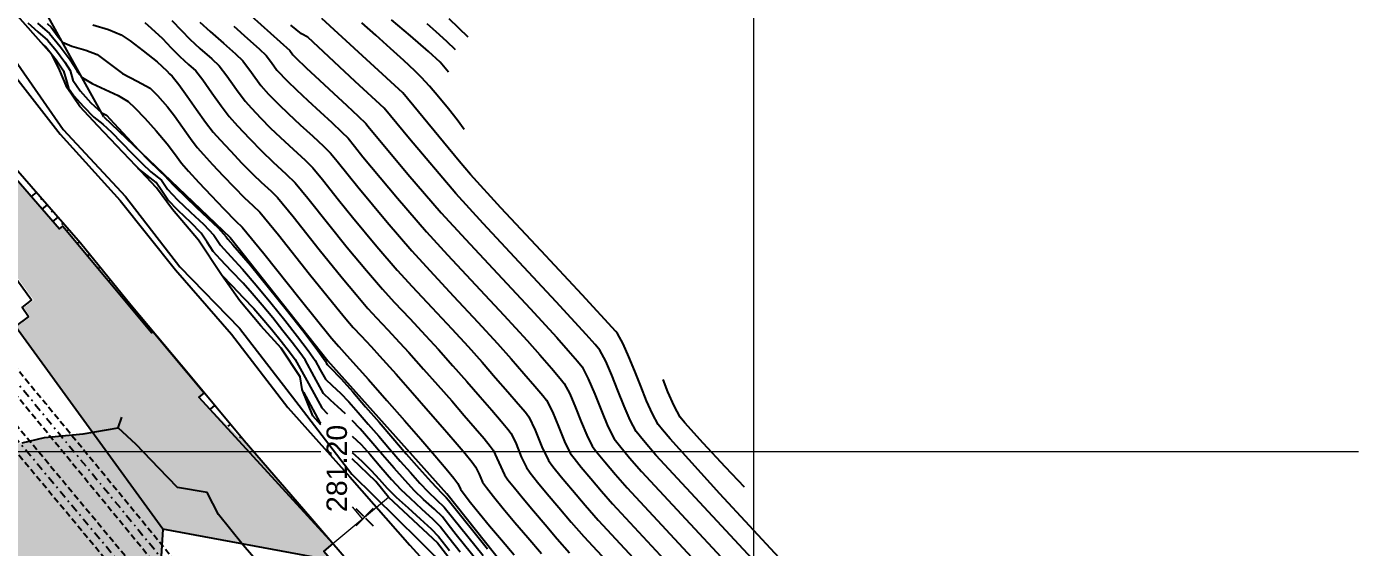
# Model space of a CAD drawing. Extents: x 62300 to 62842, y 108162 to 108787.
# Drawn here: x 62505.5 to 62587, y 108494.1 to 108526 of the extents above; entities that cross this region are included whole.
import ezdxf
from ezdxf.enums import TextEntityAlignment as Align

# ---------------------------------------------------------------- set-up
doc = ezdxf.new("R2010")
doc.units = 0
doc.header["$LTSCALE"] = 0.999985
doc.header["$MEASUREMENT"] = 0
for name, pattern in [('ACAD_ISO04W100', [30, 24, -3, 0, -3]), ('NASCOSTA', [9.525, 6.35, -3.175]), ('TRATTEGGIATA2', [0.375, 0.25, -0.125]), ('TRATTOPUNTO2', [0.5, 0.25, -0.125, 0, -0.125])]:
    doc.linetypes.add(name, pattern=pattern)
for name, color, linetype in [('-GZ-Bord route', 7, 'Continuous'), ('Conduite 1000', 170, 'Continuous'), ('coordinate', 2, 'Continuous'), ('curve livello 1m', 2, 'Continuous'), ('curve livello 5m', 7, 'Continuous'), ('Limite fiume', 6, 'Continuous'), ('LIN010CO', 2, 'Continuous'), ('LIN018CO', 6, 'Continuous'), ('LIN018TR', 6, 'NASCOSTA'), ('LIN035CO', 1, 'Continuous'), ('Per+Mod Surf', 7, 'Continuous'), ('sezioni', 7, 'Continuous'), ('TalusHautBas', 7, 'Continuous'), ('TEXT035', 1, 'Continuous')]:
    doc.layers.add(name, color=color, linetype=linetype)
doc.layers.add('0_Hatch', color=2, linetype='Continuous', lineweight=9)
doc.layers.add('Colori bordi', color=5, linetype='Continuous', plot=False)
doc.styles.add('ARIAL', font='arial.ttf')

# ---------------------------------------------------------------- blocks, each defined once
blk = doc.blocks.new('quote')
at = {"layer": 'LIN018CO'}
for p, q in [((0.001, 0.001), (-0.001, -0.001)), ((0.001, -0.001), (-0.001, 0.001))]:
    blk.add_line(p, q, dxfattribs=at)
at = {"layer": 'LIN035CO'}
for p, q in [((-0.013, 0.013), (-0.106, 0.106)), ((0.106, 0.106), (0.013, 0.013)), ((-0.013, -0.013), (-0.106, -0.106)), ((0.106, -0.106), (0.013, -0.013))]:
    blk.add_line(p, q, dxfattribs=at)
at = {"layer": 'TEXT035', "style": 'ARIAL'}
blk.add_attdef('VALORE', text='', height=0.25, dxfattribs=at).set_placement((0, 0.33), align=Align.CENTER)

msp = doc.modelspace()

# ---------------------------------------------------------------- hatches: boundary and pattern name
at = {"layer": '0_Hatch'}
h = msp.add_hatch(color=23, dxfattribs=at)
h.dxf.hatch_style = 1
h.paths.add_polyline_path([(62483.297, 108515.684), (62482.032, 108517.097), (62480.797, 108518.624), (62479.381, 108520.094), (62478.303, 108521.736), (62477.321, 108523.279), (62476.207, 108524.706), (62475.417, 108526.585), (62474.691, 108527.672), (62474.199, 108528.908), (62472.861, 108530.056), (62471.982, 108530.92), (62470.881, 108534.491), (62470.759, 108537.242), (62470.68, 108538.889), (62471.308, 108540.459), (62471.782, 108541.391), (62472.496, 108542.964), (62471.397, 108544.28), (62471.521, 108544.381), (62471.307, 108544.63), (62468.158, 108548.302), (62467.459, 108547.562), (62466.818, 108546.48), (62466.033, 108544.564), (62465.943, 108542.034), (62464.463, 108541.58), (62464.922, 108540.056), (62465.635, 108538.368), (62466.526, 108536.084), (62467.294, 108533.586), (62467.904, 108531.734), (62468.335, 108529.356), (62469.135, 108527.456), (62470.188, 108525.91), (62471.267, 108524.698), (62472.873, 108522.774), (62474.189, 108520.808), (62475.889, 108518.535), (62477.975, 108515.927), (62480.167, 108513.315), (62482.457, 108510.57), (62484.555, 108507.662), (62486.92, 108504.999), (62489.135, 108502.419), (62490.622, 108500.479), (62491.827, 108498.973), (62493.129, 108497.806), (62494.48, 108496.495), (62496.19, 108495.56), (62497.731, 108495.16), (62499.247, 108494.765), (62500.926, 108494.352), (62502.672, 108493.881), (62504.595, 108493.435), (62506.229, 108492.99), (62508.5, 108492.315), (62510.226, 108491.698), (62512.018, 108490.794), (62513.477, 108490.005), (62515.152, 108489.294), (62513.59, 108490.987), (62513.852, 108495.246), (62509.551, 108501.17), (62508.982, 108501.068), (62506.616, 108500.849), (62505.254, 108500.524), (62503.455, 108500.237), (62501.638, 108500.05), (62499.811, 108499.923), (62498.418, 108499.75), (62497.259, 108500.191), (62496.031, 108500.762), (62495.132, 108501.512), (62493.506, 108503.289), (62492.119, 108504.715), (62490.787, 108506.486), (62489.29, 108508.763), (62487.365, 108510.725), (62486.104, 108512.363), (62484.545, 108514.141)])
at = {"layer": 'LIN010CO', "linetype": 'Continuous', "lineweight": 0}
h = msp.add_hatch(dxfattribs=at)
h.set_pattern_fill('DOTS', color=256, scale=5, angle=-45, style=0)
h.set_pattern_definition([(225, (0, 0), (0.11048543456, -0.3314563037), [0, -0.3125])])
h.paths.add_polyline_path([(62516.382, 108503.578), (62515.501, 108504.638), (62513.262, 108507.318), (62513.187, 108507.255), (62507.737, 108513.778), (62507.543, 108513.616), (62492.516, 108530.933), (62493.514, 108526.744), (62493.894, 108527.02), (62499.167, 108519.911), (62498.597, 108519.418), (62505.963, 108509.256), (62505.354, 108508.795), (62505.742, 108508.232), (62504.878, 108507.605), (62513.852, 108495.246), (62524.201, 108493.33), (62523.716, 108493.899), (62524.257, 108494.358), (62522.852, 108496.004), (62519.224, 108500.182), (62516.063, 108503.311)])

# ---------------------------------------------------------------- linework, layer by layer
at = {"layer": '-GZ-Bord route', "flags": 128}
for points in [[(62504.292, 108523.638), (62507.567, 108519.403), (62511.248, 108515.343), (62514.642, 108511.106), (62518.067, 108507.176), (62521.514, 108502.693), (62525.289, 108498.449), (62528.963, 108494.262), (62532.655, 108490.199), (62536.044, 108485.802), (62539.657, 108481.557), (62542.999, 108477.964), (62545.92, 108474.437), (62547.194, 108473.324), (62548.174, 108471.599), (62551.701, 108467.593), (62554.873, 108463.21), (62557.798, 108458.833), (62561.58, 108452.323), (62567.572, 108441.839)], [(62562.553, 108439.676), (62559.878, 108444.72), (62557.187, 108450.23), (62553.446, 108455.723), (62550.133, 108459.698), (62547.803, 108465.079), (62544.705, 108469.642), (62543.871, 108470.276), (62542.743, 108472.014), (62540.293, 108475.022), (62536.826, 108478.97), (62533.516, 108483.239), (62530.006, 108487.406), (62526.047, 108492.26), (62522.852, 108496.004), (62518.825, 108500.642), (62515.501, 108504.638), (62511.909, 108508.94), (62508.826, 108512.738), (62504.852, 108517.301)]]:
    msp.add_lwpolyline(points, dxfattribs=at)
at = {"layer": 'Colori bordi', "linetype": 'Continuous', "lineweight": 0, "flags": 128}
msp.add_lwpolyline([(62504.8, 108403.974), (62555.468, 108403.974), (62553.625, 108410.285), (62549.503, 108421.578), (62547.915, 108426.777), (62544.897, 108437.007), (62544.493, 108444.651), (62545.356, 108452.699), (62543.608, 108459.606), (62537.06, 108468.431), (62530.397, 108473.862), (62527.61, 108478.063), (62523.513, 108483.362), (62517.305, 108489.509), (62515.162, 108489.283), (62513.59, 108490.987), (62513.852, 108495.246), (62504.852, 108507.641)], dxfattribs=at)
at = {"layer": 'Conduite 1000', "linetype": 'TRATTEGGIATA2', "ltscale": 1.5, "flags": 128}
for points, elevation in [([(62462.951, 108569.266), (62468.482, 108563.313), (62474.066, 108557.787), (62475.014, 108556.513), (62475.806, 108554.754), (62477.042, 108551.158), (62484.673, 108530.139), (62485.796, 108527.96), (62486.539, 108527.03), (62496.147, 108515.461), (62498.015, 108513.188), (62499.314, 108511.67), (62499.508, 108511.447), (62501.86, 108508.75), (62502.044, 108508.532), (62503.096, 108507.296), (62503.169, 108507.21), (62506.669, 108502.962), (62510.917, 108497.796), (62515.172, 108492.623), (62520.198, 108486.553), (62525.225, 108480.482), (62530.361, 108474.313), (62535.499, 108468.144), (62540.212, 108462.497), (62544.926, 108456.851), (62565.713, 108432.084), (62567.128, 108430.36), (62568.411, 108428.898), (62569.163, 108427.961), (62570.114, 108426.834), (62570.457, 108426.45), (62575.082, 108420.662), (62582.399, 108411.97), (62582.754, 108410.872), (62581.736, 108410.542), (62581.445, 108411.441), (62574.254, 108419.984), (62569.64, 108425.759), (62569.306, 108426.133), (62568.337, 108427.281), (62567.592, 108428.209), (62566.312, 108429.667), (62564.89, 108431.401), (62544.106, 108456.164), (62539.391, 108461.812), (62534.677, 108467.459), (62529.539, 108473.629), (62524.402, 108479.799), (62519.374, 108485.87), (62514.347, 108491.942), (62510.09, 108497.117), (62505.844, 108502.281), (62502.347, 108506.525), (62502.28, 108506.604), (62501.229, 108507.839), (62501.048, 108508.052), (62498.701, 108510.744), (62498.504, 108510.971), (62497.195, 108512.501), (62495.322, 108514.78), (62485.71, 108526.354), (62484.894, 108527.375), (62483.691, 108529.709), (62476.034, 108550.802), (62474.81, 108554.36), (62474.086, 108555.967), (62473.256, 108557.084), (62467.714, 108562.568), (62462.167, 108568.537)], 279.04), ([(62463.405, 108565.574), (62465.133, 108563.791), (62469.02, 108559.793), (62472.915, 108555.789), (62473.768, 108554.683), (62474.27, 108553.501), (62475.053, 108551.212), (62475.959, 108548.424), (62476.864, 108545.64), (62482.403, 108528.776), (62483.598, 108526.257), (62484.158, 108525.609), (62494.437, 108513.44), (62495.976, 108511.575), (62496.99, 108510.456), (62498.469, 108508.942), (62499.969, 108507.403), (62500.142, 108507.214), (62501.341, 108505.952), (62503.051, 108503.871), (62504.767, 108501.782), (62509.889, 108495.622), (62515.014, 108489.461), (62518.195, 108485.622), (62525.264, 108477.098), (62530.391, 108470.978), (62534.032, 108466.633), (62535.529, 108464.845), (62535.642, 108464.708), (62536.737, 108463.404), (62545.242, 108453.253), (62545.418, 108453.044), (62561.204, 108434.247), (62563.166, 108431.887), (62565.561, 108428.98), (62566.396, 108428.011), (62567.418, 108426.731), (62568.805, 108425.067), (62572.623, 108420.422), (62576.608, 108415.646), (62580.658, 108410.792), (62581.152, 108409.337), (62580.139, 108408.993), (62579.709, 108410.26), (62575.787, 108414.96), (62571.799, 108419.739), (62567.981, 108424.384), (62566.589, 108426.054), (62565.572, 108427.328), (62564.743, 108428.291), (62562.342, 108431.205), (62560.383, 108433.561), (62544.599, 108452.356), (62544.422, 108452.566), (62535.917, 108462.716), (62534.82, 108464.023), (62534.706, 108464.161), (62533.211, 108465.946), (62529.571, 108470.291), (62524.442, 108476.413), (62517.372, 108484.939), (62514.19, 108488.777), (62509.066, 108494.938), (62503.943, 108501.1), (62502.224, 108503.191), (62500.538, 108505.243), (62499.359, 108506.485), (62499.192, 108506.668), (62497.703, 108508.194), (62496.211, 108509.723), (62495.167, 108510.875), (62493.616, 108512.754), (62483.344, 108524.914), (62482.694, 108525.668), (62481.407, 108528.378), (62475.846, 108545.308), (62474.941, 108548.093), (62474.037, 108550.874), (62473.27, 108553.119), (62472.836, 108554.139), (62472.105, 108555.087), (62468.252, 108559.048), (62464.365, 108563.045), (62462.637, 108564.829)], 277.833)]:
    msp.add_lwpolyline(points, close=True, dxfattribs=dict(at, elevation=elevation))
at = {"layer": 'Conduite 1000', "linetype": 'TRATTOPUNTO2', "ltscale": 2, "flags": 128}
for points, elevation in [([(62462.559, 108568.901), (62468.098, 108562.94), (62473.661, 108557.435), (62474.55, 108556.24), (62475.308, 108554.557), (62476.538, 108550.98), (62484.182, 108529.924), (62485.345, 108527.667), (62486.124, 108526.692), (62495.734, 108515.121), (62497.605, 108512.844), (62498.909, 108511.32), (62499.105, 108511.096), (62501.454, 108508.401), (62501.636, 108508.186), (62502.688, 108506.95), (62502.758, 108506.868), (62506.256, 108502.622), (62510.504, 108497.456), (62514.759, 108492.282), (62519.786, 108486.211), (62524.813, 108480.14), (62529.95, 108473.971), (62535.088, 108467.802), (62539.801, 108462.154), (62544.516, 108456.507), (62565.301, 108431.742), (62566.72, 108430.013), (62568.001, 108428.553), (62568.75, 108427.621), (62569.71, 108426.484), (62570.049, 108426.105), (62574.668, 108420.323), (62581.922, 108411.705), (62582.245, 108410.707)], 279.04), ([(62463.021, 108565.201), (62464.749, 108563.418), (62468.636, 108559.42), (62472.51, 108555.438), (62473.302, 108554.411), (62473.77, 108553.31), (62474.545, 108551.043), (62475.45, 108548.258), (62476.355, 108545.474), (62481.905, 108528.577), (62483.146, 108525.962), (62483.751, 108525.261), (62494.026, 108513.097), (62495.571, 108511.225), (62496.601, 108510.09), (62498.086, 108508.568), (62499.58, 108507.036), (62499.751, 108506.85), (62500.939, 108505.597), (62502.637, 108503.531), (62504.355, 108501.441), (62509.478, 108495.28), (62514.602, 108489.119), (62517.784, 108485.281), (62524.853, 108476.755), (62529.981, 108470.634), (62533.622, 108466.289), (62535.117, 108464.503), (62535.231, 108464.366), (62536.327, 108463.06), (62544.832, 108452.909), (62545.008, 108452.7), (62560.794, 108433.904), (62562.754, 108431.546), (62565.152, 108428.636), (62565.984, 108427.67), (62567.003, 108426.392), (62568.393, 108424.725), (62572.211, 108420.08), (62576.198, 108415.303), (62580.184, 108410.526), (62580.646, 108409.165)], 277.833)]:
    msp.add_lwpolyline(points, dxfattribs=dict(at, elevation=elevation))
at = {"layer": 'coordinate', "linetype": 'Continuous', "lineweight": 0}
for p, q in [((62550, 108649.2), (62550, 108403.974)), ((62482.291, 108500), (62523.523, 108500)), ((62525.438, 108500), (62587, 108500))]:
    msp.add_line(p, q, dxfattribs=at)
at = {"layer": 'curve livello 1m'}
for p, q in [((62526.882, 108498.16), (62525.438, 108499.548)), ((62527.663, 108497.205), (62526.882, 108498.16)), ((62527.663, 108497.205), (62530.656, 108494.405)), ((62530.656, 108494.405), (62533.548, 108490.682))]:
    msp.add_line(p, q, dxfattribs=at)
at = {"layer": 'curve livello 1m', "flags": 128}
for points in [[(62523.523, 108501.635), (62523.04, 108502.181), (62522.384, 108503.79), (62522.265, 108504.564), (62521.103, 108506.321), (62519.852, 108507.691), (62518.571, 108509.21), (62517.447, 108510.814), (62516.041, 108512.918), (62514.44, 108514.804), (62513.479, 108516.121), (62512.198, 108517.473), (62509.886, 108519.928), (62508.782, 108521.102), (62508, 108522.241), (62507.501, 108523.45), (62507.064, 108524.292), (62504.467, 108527.208), (62502.093, 108528.83), (62500.442, 108530.191), (62499.4, 108531.059), (62498.473, 108532.507), (62496.302, 108534.794), (62493.868, 108538.026)], [(62518.069, 108527.739), (62521.62, 108524.535), (62521.812, 108524.273), (62521.998, 108524.075), (62522.633, 108523.463), (62523.432, 108522.72), (62524.296, 108521.927), (62525.124, 108521.165), (62525.817, 108520.516), (62526.274, 108520.061), (62526.416, 108519.884), (62528.854, 108516.97), (62530.885, 108514.604), (62532.367, 108512.981), (62534.322, 108510.888), (62536.326, 108508.744), (62537.956, 108506.966), (62538.657, 108506.175), (62539.23, 108505.513), (62539.502, 108505.181), (62539.889, 108504.439), (62540.285, 108503.496), (62540.686, 108502.482), (62541.084, 108501.529), (62541.477, 108500.769), (62541.799, 108500.352), (62542.415, 108499.613), (62543.141, 108498.773), (62550.988, 108490.328)], [(62505.59, 108526.231), (62506.212, 108525.681), (62506.802, 108525.155), (62507.347, 108524.51), (62507.86, 108523.824), (62508.186, 108523.302), (62508.347, 108522.719), (62508.802, 108522.067), (62509.456, 108521.327), (62510.115, 108520.72), (62510.406, 108520.567), (62510.864, 108520.087), (62511.67, 108519.202), (62512.375, 108518.443), (62513.003, 108517.805), (62513.615, 108517.202), (62514.026, 108516.813), (62514.081, 108516.769), (62514.112, 108516.722), (62514.607, 108516.181), (62515.234, 108515.57), (62515.926, 108514.925), (62516.618, 108514.28), (62517.244, 108513.671), (62517.737, 108513.131), (62517.834, 108512.984), (62518.147, 108512.647), (62519.212, 108511.386), (62520.332, 108510.024), (62521.428, 108508.659), (62522.422, 108507.392), (62523.236, 108506.319), (62523.79, 108505.54), (62523.852, 108505.427), (62523.915, 108505.313), (62524.099, 108505.141), (62524.747, 108504.452), (62525.477, 108503.639), (62526.266, 108502.736), (62527.09, 108501.78), (62527.927, 108500.806), (62528.751, 108499.85), (62529.54, 108498.947), (62530.271, 108498.133), (62530.918, 108497.444), (62531.195, 108497.186), (62531.331, 108497.01), (62533.721, 108494.048)], [(62506.181, 108526.211), (62506.914, 108525.56), (62507.572, 108524.782), (62508.192, 108523.953), (62508.586, 108523.322), (62508.613, 108523.222), (62508.916, 108522.88), (62509.527, 108522.514), (62510.319, 108522.142), (62511.116, 108521.77), (62511.742, 108521.399), (62512.146, 108521.025), (62512.752, 108520.392), (62513.449, 108519.62), (62514.124, 108518.828), (62514.561, 108518.232), (62514.993, 108517.643), (62515.432, 108517.141), (62516.066, 108516.449), (62516.814, 108515.654), (62517.597, 108514.84), (62518.333, 108514.092), (62518.72, 108513.729), (62520.034, 108512.116), (62522.253, 108509.325), (62524.183, 108506.923), (62524.616, 108506.412), (62524.949, 108506.052), (62525.301, 108505.672), (62526.442, 108504.392), (62527.571, 108503.115), (62528.648, 108501.888), (62529.635, 108500.753), (62530.493, 108499.757), (62531.184, 108498.943), (62531.668, 108498.357), (62531.907, 108498.043), (62532.067, 108497.686), (62532.286, 108497.379), (62532.676, 108496.881), (62533.206, 108496.226), (62533.849, 108495.449), (62534.575, 108494.584), (62535.357, 108493.666)], [(62506.772, 108526.191), (62507.025, 108525.966), (62507.399, 108525.457), (62507.718, 108525.04), (62508.297, 108524.798), (62509.137, 108524.544), (62509.841, 108524.278), (62510.574, 108523.733), (62511.39, 108523.115), (62512.293, 108522.647), (62513.077, 108522.231), (62513.528, 108521.782), (62514.14, 108521.084), (62514.566, 108520.524), (62515.058, 108519.83), (62515.548, 108519.139), (62515.967, 108518.59), (62516.347, 108518.156), (62516.895, 108517.557), (62517.543, 108516.869), (62518.219, 108516.165), (62518.857, 108515.518), (62519.363, 108515.045), (62519.799, 108514.633), (62520.93, 108513.245), (62522.84, 108510.842), (62524.502, 108508.775), (62525.053, 108508.117), (62525.511, 108507.582), (62525.986, 108507.065), (62526.594, 108506.415), (62527.109, 108505.857), (62528.125, 108504.717), (62529.13, 108503.58), (62530.09, 108502.487), (62530.969, 108501.476), (62531.733, 108500.589), (62532.348, 108499.864), (62532.779, 108499.342), (62532.992, 108499.063), (62533.201, 108498.598), (62533.411, 108498.127), (62533.651, 108497.794), (62534.088, 108497.241), (62534.681, 108496.515), (62535.393, 108495.661), (62536.185, 108494.727), (62537.017, 108493.758)], [(62514.407, 108526.365), (62514.992, 108525.746), (62515.505, 108525.217), (62516.122, 108524.658), (62516.847, 108524.018), (62517.307, 108523.591), (62517.772, 108522.979), (62518.364, 108522.137), (62518.889, 108521.431), (62519.279, 108520.995), (62519.848, 108520.39), (62520.427, 108519.796), (62521.05, 108519.203), (62521.83, 108518.486), (62522.561, 108517.811), (62523.037, 108517.347), (62523.619, 108516.632), (62524.603, 108515.394), (62525.459, 108514.329), (62526.953, 108512.544), (62528.198, 108511.093), (62529.107, 108510.098), (62530.305, 108508.815), (62531.533, 108507.501), (62532.532, 108506.412), (62533.388, 108505.451), (62534.217, 108504.509), (62534.969, 108503.646), (62535.593, 108502.92), (62536.036, 108502.393), (62536.247, 108502.122), (62536.642, 108501.3), (62537.045, 108500.286), (62537.444, 108499.448), (62537.714, 108499.083), (62538.228, 108498.447), (62538.912, 108497.628), (62539.692, 108496.712), (62540.496, 108495.788), (62545.316, 108490.601)], [(62516.122, 108526.272), (62516.758, 108525.689), (62517.561, 108524.981), (62518.3, 108524.327), (62518.745, 108523.905), (62519.28, 108523.18), (62519.863, 108522.379), (62520.332, 108521.863), (62520.951, 108521.222), (62521.532, 108520.666), (62522.266, 108519.986), (62523.027, 108519.288), (62523.687, 108518.675), (62524.116, 108518.252), (62524.516, 108517.761), (62525.191, 108516.912), (62525.778, 108516.181), (62527.587, 108514.019), (62529.094, 108512.263), (62530.194, 108511.059), (62531.644, 108509.506), (62533.131, 108507.915), (62534.34, 108506.597), (62535.166, 108505.668), (62535.949, 108504.776), (62536.62, 108504.002), (62537.104, 108503.43), (62537.332, 108503.142), (62537.69, 108502.431), (62538.057, 108501.525), (62538.426, 108500.615), (62538.788, 108499.888), (62539.018, 108499.579), (62539.454, 108499.039), (62540.034, 108498.344), (62540.696, 108497.567), (62541.378, 108496.783), (62547.207, 108490.51)], [(62551.573, 108493.492), (62547.943, 108497.399), (62544.904, 108500.764), (62544.904, 108500.764), (62544.434, 108501.312), (62544.166, 108501.649), (62544.166, 108501.649), (62543.813, 108502.303), (62543.455, 108503.105), (62543.094, 108503.995), (62542.733, 108504.911), (62542.374, 108505.794), (62542.02, 108506.584), (62541.672, 108507.22), (62541.672, 108507.22), (62541.572, 108507.336), (62539.521, 108509.572), (62537, 108512.27), (62534.541, 108514.903), (62532.676, 108516.945), (62532.676, 108516.945), (62531.99, 108517.756), (62528.544, 108521.937), (62524.577, 108525.575), (62523.592, 108526.496)], [(62532.302, 108519.702), (62531.868, 108520.283), (62531.326, 108520.967), (62530.74, 108521.678), (62530.171, 108522.341), (62529.684, 108522.878), (62529.684, 108522.878), (62529.268, 108523.288), (62528.607, 108523.909), (62527.788, 108524.66), (62526.898, 108525.461), (62526.027, 108526.232)], [(62531.329, 108523.206), (62530.824, 108523.819), (62530.119, 108524.466), (62529.012, 108525.421), (62527.845, 108526.41)], [(62530.017, 108526.19), (62530.567, 108525.693), (62531.205, 108525.098), (62531.74, 108524.584)], [(62509.575, 108526.103), (62510.531, 108525.804), (62511.318, 108525.478), (62511.852, 108525.121), (62512.663, 108524.512), (62513.508, 108523.834), (62514.099, 108523.285), (62514.272, 108523.106), (62514.432, 108522.961), (62514.833, 108522.456), (62515.351, 108521.736), (62515.919, 108520.925), (62516.471, 108520.15), (62516.941, 108519.537), (62517.367, 108519.055), (62517.991, 108518.381), (62518.7, 108517.637), (62519.38, 108516.944), (62519.883, 108516.47), (62520.476, 108515.925), (62520.878, 108515.538), (62521.826, 108514.374), (62523.428, 108512.36), (62524.821, 108510.626), (62525.686, 108509.592), (62526.407, 108508.752), (62526.933, 108508.176), (62527.627, 108507.434), (62528.338, 108506.673), (62528.917, 108506.042), (62529.808, 108505.042), (62530.69, 108504.045), (62531.531, 108503.086), (62532.302, 108502.2), (62532.973, 108501.421), (62533.512, 108500.786), (62533.89, 108500.328), (62534.077, 108500.082), (62534.415, 108499.33), (62534.756, 108498.567), (62534.971, 108498.269), (62535.362, 108497.774), (62535.893, 108497.123), (62536.531, 108496.358), (62537.24, 108495.521), (62537.986, 108494.654), (62538.733, 108493.798)], [(62518.2, 108526.009), (62519.043, 108525.267), (62519.756, 108524.63), (62520.182, 108524.22), (62520.496, 108523.795), (62520.838, 108523.326), (62521.475, 108522.649), (62522.027, 108522.117), (62522.722, 108521.47), (62523.474, 108520.78), (62524.195, 108520.117), (62524.797, 108519.552), (62525.195, 108519.156), (62525.589, 108518.668), (62526.097, 108518.032), (62528.221, 108515.495), (62529.989, 108513.434), (62531.281, 108512.02), (62532.983, 108510.197), (62534.728, 108508.329), (62536.148, 108506.781), (62536.928, 108505.903), (62537.637, 108505.092), (62538.169, 108504.47), (62538.417, 108504.161), (62538.753, 108503.517), (62539.098, 108502.697), (62539.445, 108501.817), (62539.792, 108500.989), (62540.133, 108500.328), (62540.397, 108499.979), (62540.906, 108499.358), (62541.56, 108498.585), (62542.259, 108497.778), (62549.097, 108490.419)], [(62525.023, 108502.303), (62524.783, 108502.529), (62524.106, 108503.141), (62523.691, 108503.546), (62523.691, 108503.546), (62523.124, 108504.575), (62522.56, 108505.6), (62522.242, 108506.046), (62521.776, 108506.66), (62521.207, 108507.386), (62520.58, 108508.167), (62519.938, 108508.947), (62519.328, 108509.67), (62519.328, 108509.67), (62518.764, 108510.288), (62518.053, 108511.035), (62517.384, 108511.74), (62516.946, 108512.234), (62516.946, 108512.234), (62516.571, 108512.804), (62516.209, 108513.349), (62516.209, 108513.349), (62515.575, 108514.001), (62514.79, 108514.733), (62514.154, 108515.386), (62514.154, 108515.386), (62513.791, 108515.937), (62513.452, 108516.443), (62513.452, 108516.443), (62512.903, 108516.883), (62512.337, 108517.327)], [(62517.447, 108510.814), (62518.09, 108510.14), (62518.78, 108509.417), (62519.416, 108508.74), (62519.919, 108508.181), (62520.502, 108507.486), (62521.097, 108506.75), (62521.609, 108506.091), (62521.944, 108505.63), (62522.76, 108504.149), (62523.579, 108502.662), (62523.937, 108502.303)], [(62549.446, 108497.82), (62548.276, 108499.044), (62546.92, 108500.502), (62545.786, 108501.759), (62545.786, 108501.759), (62545.51, 108502.09), (62545.131, 108502.794), (62544.748, 108503.65), (62544.475, 108504.401)], [(62522.454, 108503.618), (62523.468, 108501.778), (62523.523, 108501.721)], [(62533.174, 108493.212), (62531.81, 108494.903), (62531.81, 108494.903), (62531.324, 108495.529), (62530.964, 108495.993), (62530.964, 108495.993), (62530.478, 108496.459), (62529.809, 108497.066), (62529.247, 108497.597), (62529.247, 108497.597), (62528.674, 108498.215), (62528.01, 108498.97), (62527.301, 108499.794), (62526.592, 108500.618), (62525.928, 108501.373), (62525.438, 108501.901)], [(62525.438, 108500.935), (62525.983, 108500.415), (62526.542, 108499.802), (62527.197, 108499.045), (62527.852, 108498.287), (62528.412, 108497.674), (62528.979, 108497.13), (62529.691, 108496.483), (62530.372, 108495.862), (62530.848, 108495.396), (62531.36, 108494.739), (62532.049, 108493.849)], [(62525.438, 108499.94), (62526.025, 108499.404), (62526.611, 108498.84), (62527.093, 108498.295), (62527.576, 108497.751), (62528.142, 108497.203), (62528.857, 108496.548), (62529.604, 108495.872), (62530.268, 108495.26), (62530.732, 108494.799), (62531.396, 108493.948)]]:
    msp.add_lwpolyline(points, dxfattribs=at)
at = {"layer": 'curve livello 5m', "flags": 128}
for points in [[(62512.762, 108526.247), (62513.153, 108525.902), (62513.828, 108525.257), (62513.828, 108525.257), (62514.37, 108524.697), (62514.889, 108524.161), (62514.889, 108524.161), (62515.427, 108523.678), (62515.87, 108523.276), (62515.87, 108523.276), (62516.296, 108522.73), (62516.848, 108521.949), (62517.423, 108521.134), (62517.915, 108520.484), (62517.915, 108520.484), (62518.418, 108519.92), (62519.155, 108519.137), (62519.904, 108518.37), (62519.904, 108518.37), (62520.592, 108517.72), (62521.405, 108516.973), (62521.958, 108516.442), (62521.958, 108516.442), (62522.723, 108515.503), (62524.016, 108513.877), (62525.14, 108512.478), (62525.14, 108512.478), (62526.32, 108511.068), (62527.303, 108509.923), (62527.303, 108509.923), (62528.02, 108509.137), (62528.966, 108508.124), (62529.936, 108507.087), (62530.724, 108506.227), (62530.724, 108506.227), (62531.601, 108505.243), (62532.461, 108504.269), (62533.266, 108503.349), (62533.978, 108502.527), (62534.557, 108501.849), (62534.965, 108501.359), (62535.162, 108501.102), (62535.162, 108501.102), (62535.471, 108500.458), (62535.787, 108499.664), (62536.1, 108499.007), (62536.1, 108499.007), (62536.338, 108498.682), (62536.78, 108498.128), (62537.377, 108497.404), (62538.081, 108496.567), (62538.844, 108495.677), (62539.615, 108494.793), (62539.615, 108494.793), (62543.425, 108490.692)], [(62531.347, 108526.482), (62532.511, 108525.365)], [(62552.879, 108490.237), (62544.023, 108499.769), (62543.258, 108500.661), (62542.821, 108501.209), (62542.452, 108501.907), (62542.077, 108502.773), (62541.699, 108503.721), (62541.323, 108504.666), (62540.951, 108505.521), (62540.587, 108506.201), (62540.304, 108506.538), (62539.764, 108507.151), (62537.924, 108509.158), (62535.661, 108511.579), (62533.454, 108513.942), (62531.781, 108515.774), (62528.949, 108519.12), (62527.403, 108520.995), (62525.624, 108522.627), (62522.724, 108525.342), (62522.333, 108525.549), (62521.686, 108526.085)], [(62506.508, 108524.917), (62506.691, 108524.749), (62506.691, 108524.749), (62507.336, 108523.96), (62507.787, 108523.282), (62507.787, 108523.282), (62507.935, 108522.738), (62508.081, 108522.215), (62508.081, 108522.215), (62508.418, 108521.758), (62508.996, 108521.105), (62509.64, 108520.452), (62509.64, 108520.452), (62510.177, 108520.027), (62510.708, 108519.525), (62511.329, 108518.9), (62511.98, 108518.235), (62512.601, 108517.61), (62513.132, 108517.109), (62513.132, 108517.109), (62513.767, 108516.606), (62514.133, 108516.054), (62514.757, 108515.396), (62515.554, 108514.646), (62516.351, 108513.897), (62516.973, 108513.24), (62516.973, 108513.24), (62517.39, 108512.609), (62518.016, 108511.931), (62518.738, 108511.158), (62518.738, 108511.158), (62519.575, 108510.167), (62520.456, 108509.096), (62521.318, 108508.023), (62522.099, 108507.026), (62522.739, 108506.183), (62523.175, 108505.57), (62523.175, 108505.57), (62523.488, 108505.001), (62523.803, 108504.429), (62524.216, 108504.039), (62524.727, 108503.566), (62524.727, 108503.566), (62525.236, 108503.025), (62525.809, 108502.386), (62526.429, 108501.677), (62527.076, 108500.926), (62527.733, 108500.161), (62528.381, 108499.41), (62529.001, 108498.701), (62529.574, 108498.062), (62530.083, 108497.521), (62530.083, 108497.521), (62530.606, 108497.034), (62531.079, 108496.589), (62531.079, 108496.589), (62531.57, 108495.957), (62533.447, 108493.63)]]:
    msp.add_lwpolyline(points, dxfattribs=at)
at = {"layer": 'Limite fiume', "linetype": 'Continuous'}
msp.add_line((62513.852, 108495.246), (62513.59, 108490.987), dxfattribs=at)
at = {"layer": 'Limite fiume', "linetype": 'Continuous', "flags": 128}
msp.add_lwpolyline([(62504.852, 108507.641), (62505.646, 108508.229), (62505.251, 108508.812), (62505.83, 108509.251), (62498.441, 108519.457), (62499.034, 108519.89), (62493.887, 108526.95), (62493.528, 108526.685), (62492.516, 108530.933), (62507.543, 108513.616), (62507.737, 108513.778), (62513.187, 108507.255), (62513.262, 108507.318), (62516.382, 108503.578), (62516.063, 108503.311), (62524.255, 108494.36), (62523.716, 108493.899), (62524.201, 108493.33), (62513.852, 108495.246)], close=True, dxfattribs=at)
at = {"layer": 'LIN018CO'}
for p, q in [((62505.788, 108516.226), (62505.735, 108516.181)), ((62506.116, 108515.85), (62505.805, 108515.59)), ((62506.445, 108515.472), (62506.376, 108515.413)), ((62506.773, 108515.096), (62506.446, 108514.823)), ((62507.102, 108514.717), (62507.017, 108514.646)), ((62507.43, 108514.341), (62507.087, 108514.055)), ((62507.759, 108513.963), (62507.658, 108513.879)), ((62508.087, 108513.587), (62507.975, 108513.493)), ((62508.744, 108512.833), (62508.616, 108512.726)), ((62509.377, 108512.059), (62509.257, 108511.959)), ((62510.008, 108511.283), (62509.898, 108511.191)), ((62510.638, 108510.506), (62510.539, 108510.424)), ((62511.268, 108509.729), (62511.181, 108509.656)), ((62511.898, 108508.953), (62511.822, 108508.889)), ((62512.539, 108508.185), (62512.463, 108508.121)), ((62513.18, 108507.417), (62513.104, 108507.354)), ((62516.381, 108503.579), (62516.063, 108503.311)), ((62517.022, 108502.809), (62516.773, 108502.601)), ((62517.981, 108501.656), (62517.837, 108501.535)), ((62518.621, 108500.887), (62518.547, 108500.825))]:
    msp.add_line(p, q, dxfattribs=at)
at = {"layer": 'LIN018TR', "linetype": 'ACAD_ISO04W100', "lineweight": 0, "ltscale": 0.1, "flags": 128}
msp.add_lwpolyline([(62525.438, 108496.61), (62526.064, 108495.861)], dxfattribs=at)
at = {"layer": 'Per+Mod Surf', "linetype": 'Continuous', "flags": 128}
msp.add_lwpolyline([(62504.654, 108524.161), (62507.755, 108519.697), (62511.565, 108515.606), (62514.898, 108511.295), (62518.55, 108507.534), (62521.985, 108503.081), (62525.416, 108498.613), (62529.513, 108494.563), (62533.304, 108490.81), (62533.975, 108490.459), (62536.327, 108486.141), (62539.814, 108481.831), (62541.413, 108480.369), (62543.134, 108478.165), (62546.232, 108474.786), (62547.642, 108473.728), (62548.868, 108472.057), (62552.077, 108467.891), (62555.574, 108463.585), (62558.297, 108459.302), (62562.15, 108452.752), (62564.421, 108448.312), (62567.918, 108442.346), (62571.152, 108437.64)], dxfattribs=at)
at = {"layer": 'sezioni', "linetype": 'Continuous', "lineweight": 0}
msp.add_line((62524.255, 108494.36), (62527.663, 108497.205), dxfattribs=at)
at = {"layer": 'TalusHautBas', "linetype": 'Continuous'}
for p, q in [((62510.253, 108520.472), (62503.916, 108531.891)), ((62510.253, 108520.472), (62517.968, 108513.098)), ((62517.968, 108513.098), (62523.943, 108505.533)), ((62531.239, 108497.415), (62523.943, 108505.533)), ((62536.287, 108491.036), (62531.239, 108497.415))]:
    msp.add_line(p, q, dxfattribs=at)
at = {"layer": 'TalusHautBas', "linetype": 'Continuous', "flags": 128}
for points in [[(62543.33, 108470.242), (62541.911, 108470.699), (62540.727, 108470.951), (62539.629, 108472.353), (62537.121, 108474.07), (62536.18, 108474.262), (62535.179, 108475.313), (62533.19, 108476.809), (62531.154, 108478.962), (62529.493, 108481.985), (62527.635, 108484.366), (62526.749, 108484.896), (62526.166, 108485.804), (62526.195, 108486.214), (62523.659, 108488.75), (62520.821, 108491.906), (62518.766, 108494.257), (62517.267, 108496.147), (62516.564, 108497.477), (62514.756, 108497.786), (62513.618, 108498.984), (62512.232, 108500.421), (62511.131, 108501.445), (62511.348, 108502.095)], [(62505.254, 108500.524), (62506.616, 108500.849), (62508.982, 108501.068), (62511.121, 108501.452)]]:
    msp.add_lwpolyline(points, dxfattribs=at)

# ---------------------------------------------------------------- block references
ref = msp.add_blockref('quote', (62526.189, 108495.975), dxfattribs=dict(xscale=5, yscale=5, zscale=5, rotation=90))
ref.add_attrib('VALORE', '281.20', dxfattribs={"layer": 'TEXT035', "height": 1.25, "rotation": 90, "style": 'ARIAL'}).set_placement((62525.121, 108498.959), align=Align.CENTER)

doc.saveas('drawing.dxf')
